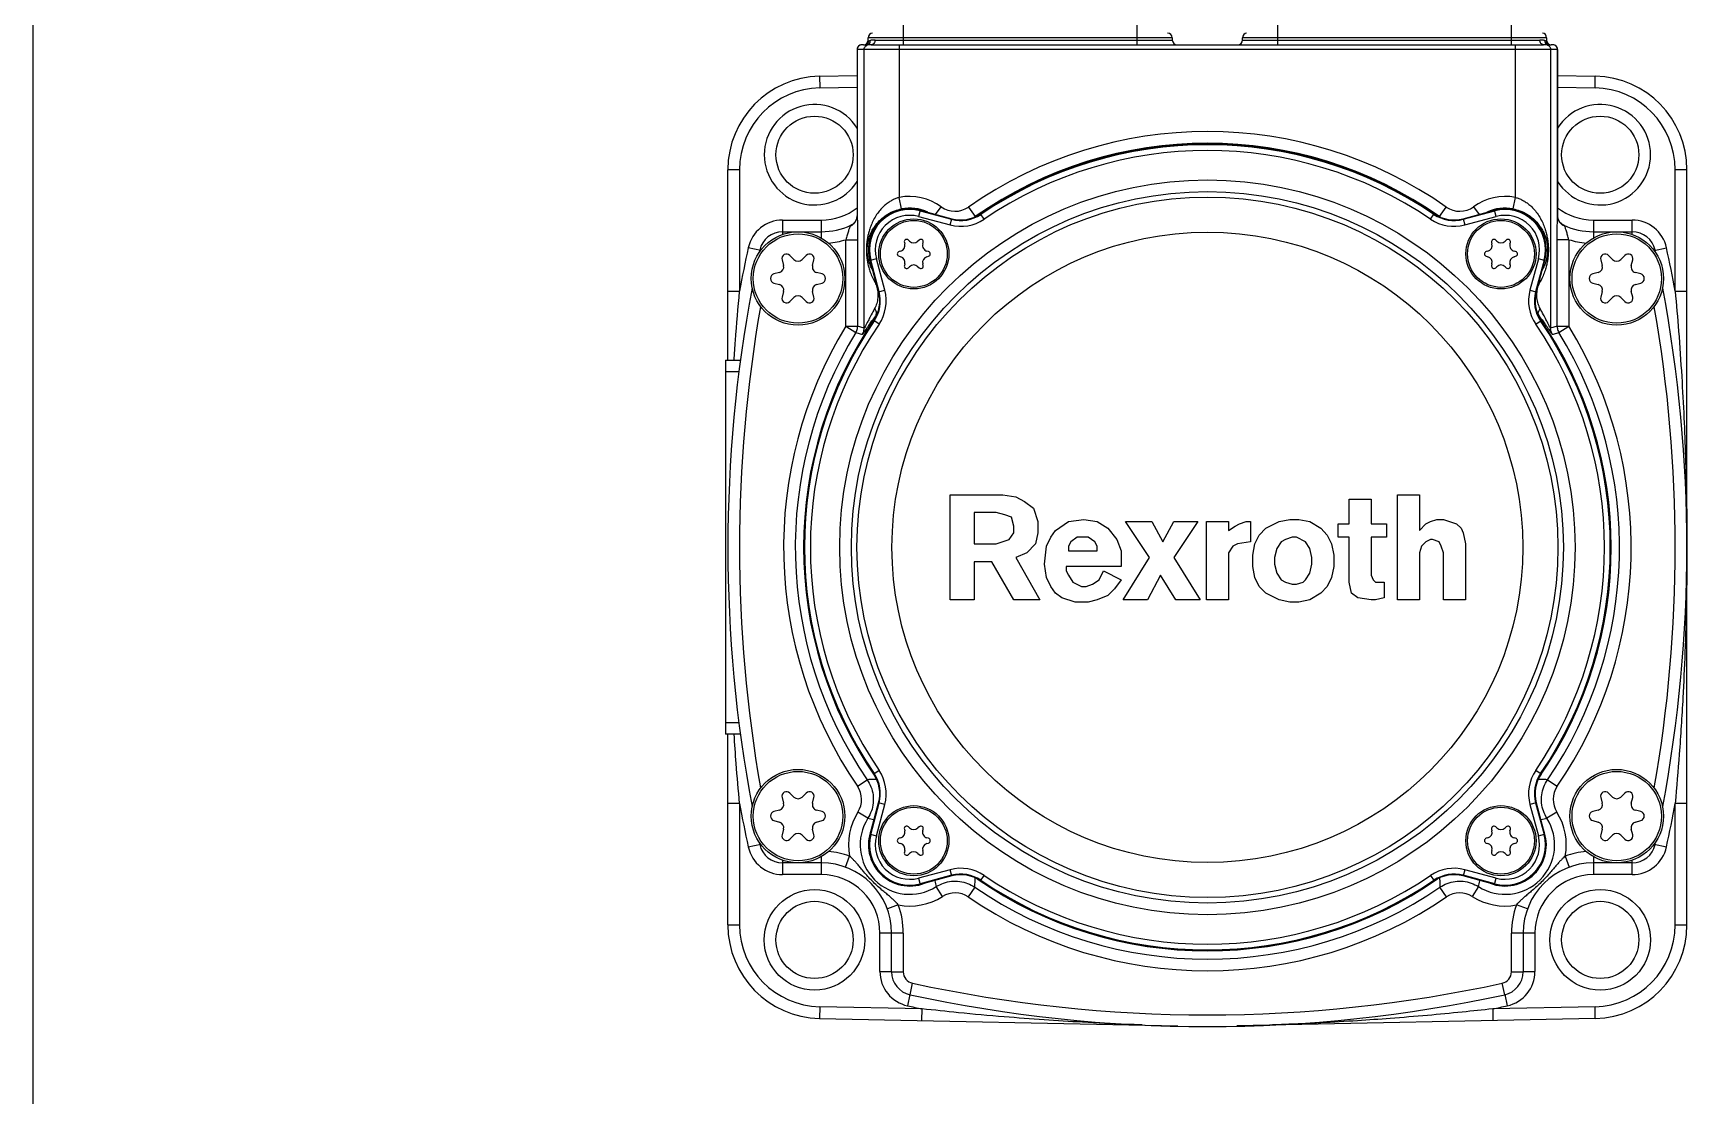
# Model space of a CAD drawing. Header units: millimetres. Extents: x 825 to 4294, y 1031 to 3282.
# Drawn here: x 1580.4 to 1721.8, y 2948.4 to 3039.3 of the extents above; entities that cross this region are included whole.
import ezdxf

# ---------------------------------------------------------------- set-up
doc = ezdxf.new("R2010")
doc.units = ezdxf.units.MM

msp = doc.modelspace()

# ---------------------------------------------------------------- linework, layer by layer
at = {"color": 7, "linetype": 'Continuous'}
for p, q in [((1580.41232, 2688.31632), (1580.41232, 3282.31632)), ((1651.81572, 3038.61385), (1651.81572, 3038.93825)), ((1677.81572, 3038.93825), (1677.81572, 3038.73825)), ((1683.81572, 3038.73825), (1683.81572, 3038.93825)), ((1709.81572, 3038.93825), (1709.81572, 3038.61449)), ((1650.86878, 3037.93825), (1650.86878, 3023.70765)), ((1651.41572, 3038.33825), (1651.26933, 3038.33825)), ((1652.07846, 3038.33825), (1709.55299, 3038.33825)), ((1710.36248, 3038.33825), (1710.21572, 3038.33825)), ((1710.76267, 3037.93825), (1710.76267, 3023.70767)), ((1647.64819, 3035.64349), (1650.86878, 3035.71095)), ((1710.76267, 3035.71095), (1713.98326, 3035.64349)), ((1639.81572, 3011.33825), (1639.81572, 3027.64525)), ((1721.81572, 2963.03126), (1721.81572, 3027.64525)), ((1656.26575, 3024.17484), (1658.95757, 3023.45357)), ((1702.67388, 3023.45357), (1705.3657, 3024.17484)), ((1644.49443, 3022.33825), (1647.81572, 3022.33825)), ((1713.81572, 3022.33825), (1717.13701, 3022.33825)), ((1654.59153, 3020.68003), (1654.46019, 3020.64484)), ((1654.90989, 3021.42374), (1654.94508, 3021.2924)), ((1655.35988, 3021.53189), (1655.26374, 3021.62803)), ((1656.16313, 3021.62803), (1656.06699, 3021.53189)), ((1656.48179, 3021.2924), (1656.51698, 3021.42374)), ((1656.96667, 3020.64484), (1656.83534, 3020.68003)), ((1704.79611, 3020.68003), (1704.66477, 3020.64484)), ((1705.11447, 3021.42374), (1705.14966, 3021.2924)), ((1705.56446, 3021.53189), (1705.46832, 3021.62803)), ((1706.36771, 3021.62803), (1706.27157, 3021.53189)), ((1706.68637, 3021.2924), (1706.72156, 3021.42374)), ((1707.17126, 3020.64484), (1707.03992, 3020.68003)), ((1644.45209, 3019.92739), (1644.57686, 3019.46176)), ((1645.46217, 3019.9729), (1645.12131, 3020.31376)), ((1646.51014, 3020.31376), (1646.16928, 3019.9729)), ((1647.05459, 3019.46176), (1647.17935, 3019.92739)), ((1652.70041, 3017.19641), (1651.97914, 3019.88823)), ((1654.46019, 3020.23625), (1654.59153, 3020.20106)), ((1654.94508, 3019.58869), (1654.90989, 3019.45735)), ((1655.26374, 3019.25306), (1655.35988, 3019.3492)), ((1656.06699, 3019.3492), (1656.16313, 3019.25306)), ((1656.51698, 3019.45735), (1656.48179, 3019.58869)), ((1656.83534, 3020.20106), (1656.96667, 3020.23625)), ((1704.66477, 3020.23625), (1704.79611, 3020.20106)), ((1705.14966, 3019.58869), (1705.11447, 3019.45735)), ((1705.46832, 3019.25306), (1705.56446, 3019.3492)), ((1706.27157, 3019.3492), (1706.36771, 3019.25306)), ((1706.72156, 3019.45735), (1706.68637, 3019.58869)), ((1707.03992, 3020.20106), (1707.17126, 3020.23625)), ((1709.65231, 3019.88823), (1708.93104, 3017.19641)), ((1714.45209, 3019.92739), (1714.57686, 3019.46176)), ((1715.46217, 3019.9729), (1715.12131, 3020.31376)), ((1716.51014, 3020.31376), (1716.16928, 3019.9729)), ((1717.05459, 3019.46176), (1717.17935, 3019.92739)), ((1644.22331, 3018.84939), (1643.75768, 3018.72462)), ((1643.75768, 3017.95188), (1644.22331, 3017.82712)), ((1647.87377, 3018.72462), (1647.40814, 3018.84939)), ((1647.40814, 3017.82712), (1647.87377, 3017.95188)), ((1714.22331, 3018.84939), (1713.75768, 3018.72462)), ((1713.75768, 3017.95188), (1714.22331, 3017.82712)), ((1717.87377, 3018.72462), (1717.40814, 3018.84939)), ((1717.40814, 3017.82712), (1717.87377, 3017.95188)), ((1644.57686, 3017.21475), (1644.45209, 3016.74912)), ((1645.12131, 3016.36275), (1645.46217, 3016.70361)), ((1646.16928, 3016.70361), (1646.51014, 3016.36275)), ((1647.17935, 3016.74912), (1647.05459, 3017.21475)), ((1714.57686, 3017.21475), (1714.45209, 3016.74912)), ((1715.12131, 3016.36275), (1715.46217, 3016.70361)), ((1716.16928, 3016.70361), (1716.51014, 3016.36275)), ((1717.17935, 3016.74912), (1717.05459, 3017.21475)), ((1651.47243, 3014.08653), (1650.90669, 3014.24653)), ((1710.72476, 3014.24653), (1710.15902, 3014.08653)), ((1639.61572, 3011.33825), (1639.61572, 2979.33825)), ((1639.61572, 3011.33825), (1640.88717, 3011.33825)), ((1658.81572, 2990.83825), (1658.81572, 2999.83825)), ((1658.81572, 2999.83825), (1663.31572, 2999.83825)), ((1663.31572, 2999.83825), (1664.44072, 2999.64676)), ((1664.44072, 2999.64676), (1665.19072, 2999.26379)), ((1665.19072, 2999.26379), (1665.94072, 2998.68932)), ((1692.94073, 2999.45527), (1694.81572, 2999.45527)), ((1692.94073, 2997.34889), (1692.94073, 2999.45527)), ((1694.81572, 2999.45527), (1694.81572, 2997.34889)), ((1697.06572, 2999.83825), (1698.94073, 2999.83825)), ((1697.06572, 2990.83825), (1697.06572, 2999.83825)), ((1698.94073, 2999.83825), (1698.94073, 2996.77442)), ((1660.87822, 2998.30634), (1660.87822, 2995.62549)), ((1662.75322, 2998.30634), (1660.87822, 2998.30634)), ((1663.50322, 2998.11485), (1662.75322, 2998.30634)), ((1664.06572, 2997.92336), (1663.50322, 2998.11485)), ((1664.25322, 2997.1574), (1664.06572, 2997.92336)), ((1665.94072, 2998.68932), (1666.31572, 2997.54038)), ((1663.87822, 2996.00847), (1664.25322, 2996.58293)), ((1664.25322, 2996.58293), (1664.25322, 2997.1574)), ((1666.31572, 2996.58293), (1666.12822, 2995.62549)), ((1666.31572, 2997.54038), (1666.31572, 2996.58293)), ((1667.44072, 2996.19996), (1667.81572, 2996.77442)), ((1667.81572, 2996.77442), (1668.94072, 2997.54038)), ((1668.94072, 2997.54038), (1670.25322, 2997.73187)), ((1670.25322, 2997.73187), (1671.37822, 2997.54038)), ((1671.37822, 2997.54038), (1672.31572, 2996.96591)), ((1672.31572, 2996.96591), (1673.06572, 2996.00847)), ((1673.81572, 2997.54038), (1676.06572, 2997.54038)), ((1675.87822, 2994.47655), (1673.81572, 2997.54038)), ((1676.06572, 2997.54038), (1677.00322, 2995.81698)), ((1677.00322, 2995.81698), (1677.94072, 2997.54038)), ((1677.94072, 2997.54038), (1680.00323, 2997.54038)), ((1680.00323, 2997.54038), (1677.94072, 2994.47655)), ((1680.75322, 2997.54038), (1682.62822, 2997.54038)), ((1680.75322, 2990.83825), (1680.75322, 2997.54038)), ((1682.62822, 2997.54038), (1682.62822, 2996.77442)), ((1682.62822, 2996.77442), (1683.19072, 2997.1574)), ((1683.19072, 2997.1574), (1683.56572, 2997.34889)), ((1683.56572, 2997.34889), (1684.12822, 2997.54038)), ((1684.12822, 2997.54038), (1684.50323, 2997.54038)), ((1684.50323, 2997.54038), (1684.50323, 2995.81698)), ((1684.87822, 2995.62549), (1685.25322, 2996.39144)), ((1685.25322, 2996.39144), (1685.81572, 2996.96591)), ((1685.81572, 2996.96591), (1686.94072, 2997.54038)), ((1686.94072, 2997.54038), (1687.87823, 2997.73187)), ((1687.87823, 2997.73187), (1688.62822, 2997.73187)), ((1688.62822, 2997.73187), (1689.56573, 2997.54038)), ((1689.56573, 2997.54038), (1690.50322, 2996.96591)), ((1690.50322, 2996.96591), (1691.06572, 2996.39144)), ((1691.06572, 2996.39144), (1691.44072, 2995.62549)), ((1692.00322, 2997.34889), (1692.94073, 2997.34889)), ((1692.00322, 2996.19996), (1692.00322, 2997.34889)), ((1694.81572, 2997.34889), (1696.12823, 2997.34889)), ((1696.12823, 2997.34889), (1696.12823, 2996.19996)), ((1698.94073, 2996.77442), (1699.50323, 2997.34889)), ((1699.50323, 2997.34889), (1699.87822, 2997.54038)), ((1699.87822, 2997.54038), (1700.44072, 2997.73187)), ((1700.44072, 2997.73187), (1701.00322, 2997.73187)), ((1701.00322, 2997.73187), (1702.12822, 2997.34889)), ((1702.12822, 2997.34889), (1702.50322, 2996.96591)), ((1702.50322, 2996.96591), (1702.69072, 2996.58293)), ((1702.69072, 2996.58293), (1702.87823, 2995.62549)), ((1660.87822, 2995.62549), (1662.75322, 2995.62549)), ((1662.75322, 2995.62549), (1663.87822, 2996.00847)), ((1666.12822, 2995.62549), (1665.37822, 2994.85953)), ((1666.87822, 2993.90208), (1667.06572, 2995.434)), ((1667.06572, 2995.434), (1667.44072, 2996.19996)), ((1669.12822, 2995.81698), (1668.94072, 2995.434)), ((1668.94072, 2995.434), (1668.94072, 2995.05102)), ((1668.94072, 2995.05102), (1671.37822, 2995.05102)), ((1669.69072, 2996.19996), (1669.12822, 2995.81698)), ((1670.62822, 2996.19996), (1669.69072, 2996.19996)), ((1671.19072, 2995.81698), (1670.62822, 2996.19996)), ((1671.37822, 2995.434), (1671.19072, 2995.81698)), ((1671.37822, 2995.05102), (1671.37822, 2995.434)), ((1673.06572, 2996.00847), (1673.44072, 2995.05102)), ((1673.44072, 2995.05102), (1673.44072, 2993.71059)), ((1683.00322, 2995.434), (1682.62822, 2994.85953)), ((1683.37823, 2995.62549), (1683.00322, 2995.434)), ((1684.50323, 2995.81698), (1683.37823, 2995.62549)), ((1684.69072, 2994.66804), (1684.87822, 2995.62549)), ((1686.75323, 2995.24251), (1686.56572, 2994.47655)), ((1687.12822, 2995.81698), (1686.75323, 2995.24251)), ((1687.50322, 2996.00847), (1687.12822, 2995.81698)), ((1688.06572, 2996.19996), (1687.50322, 2996.00847)), ((1688.44073, 2996.19996), (1688.06572, 2996.19996)), ((1689.19072, 2995.81698), (1688.44073, 2996.19996)), ((1689.56573, 2995.24251), (1689.19072, 2995.81698)), ((1689.75322, 2994.47655), (1689.56573, 2995.24251)), ((1691.44072, 2995.62549), (1691.62822, 2994.66804)), ((1692.94073, 2996.19996), (1692.00322, 2996.19996)), ((1692.94073, 2992.37017), (1692.94073, 2996.19996)), ((1696.12823, 2996.19996), (1694.81572, 2996.19996)), ((1694.81572, 2996.19996), (1694.81572, 2992.94464)), ((1699.12822, 2995.434), (1698.94073, 2994.85953)), ((1699.50323, 2995.81698), (1699.12822, 2995.434)), ((1699.87822, 2996.00847), (1699.50323, 2995.81698)), ((1700.06573, 2996.00847), (1699.87822, 2996.00847)), ((1700.62823, 2995.81698), (1700.06573, 2996.00847)), ((1700.81572, 2995.434), (1700.62823, 2995.81698)), ((1701.00322, 2994.85953), (1700.81572, 2995.434)), ((1702.87823, 2995.62549), (1702.87823, 2990.83825)), ((1660.87822, 2994.09357), (1660.87822, 2990.83825)), ((1662.37822, 2994.09357), (1660.87822, 2994.09357)), ((1664.25322, 2990.83825), (1662.37822, 2994.09357)), ((1665.37822, 2994.85953), (1664.44072, 2994.47655)), ((1664.44072, 2994.47655), (1666.50322, 2990.83825)), ((1667.06572, 2992.75315), (1666.87822, 2993.90208)), ((1673.44072, 2993.71059), (1668.75322, 2993.71059)), ((1668.75322, 2993.71059), (1668.75322, 2993.32761)), ((1673.62822, 2990.83825), (1675.87822, 2994.47655)), ((1677.94072, 2994.47655), (1680.19072, 2990.83825)), ((1682.62822, 2994.85953), (1682.62822, 2990.83825)), ((1684.69072, 2993.71059), (1684.69072, 2994.66804)), ((1684.87822, 2992.75315), (1684.69072, 2993.71059)), ((1686.56572, 2994.47655), (1686.56572, 2993.90208)), ((1686.56572, 2993.90208), (1686.75323, 2993.13613)), ((1689.56573, 2993.13613), (1689.75322, 2993.90208)), ((1689.75322, 2993.90208), (1689.75322, 2994.47655)), ((1691.62822, 2993.71059), (1691.44072, 2992.75315)), ((1691.62822, 2994.66804), (1691.62822, 2993.71059)), ((1698.94073, 2994.85953), (1698.94073, 2990.83825)), ((1701.00322, 2990.83825), (1701.00322, 2994.85953)), ((1667.44072, 2991.98719), (1667.06572, 2992.75315)), ((1668.75322, 2993.32761), (1668.94072, 2992.94464)), ((1668.94072, 2992.94464), (1669.31572, 2992.37017)), ((1669.31572, 2992.37017), (1670.06572, 2991.98719)), ((1670.44072, 2991.98719), (1671.00322, 2992.17868)), ((1671.00322, 2992.17868), (1671.56572, 2992.56166)), ((1671.56572, 2992.56166), (1671.94072, 2993.32761)), ((1671.94072, 2993.32761), (1673.44072, 2992.56166)), ((1673.44072, 2992.56166), (1672.87822, 2991.7957)), ((1676.81572, 2992.94464), (1675.69072, 2990.83825)), ((1678.12822, 2990.83825), (1676.81572, 2992.94464)), ((1685.25322, 2991.98719), (1684.87822, 2992.75315)), ((1686.75323, 2993.13613), (1687.12822, 2992.56166)), ((1687.12822, 2992.56166), (1687.50322, 2992.37017)), ((1687.50322, 2992.37017), (1688.06572, 2992.17868)), ((1688.06572, 2992.17868), (1688.44073, 2992.17868)), ((1688.44073, 2992.17868), (1689.00323, 2992.37017)), ((1689.00323, 2992.37017), (1689.19072, 2992.56166)), ((1689.19072, 2992.56166), (1689.56573, 2993.13613)), ((1691.44072, 2992.75315), (1691.06572, 2991.98719)), ((1693.12822, 2991.41272), (1692.94073, 2992.37017)), ((1694.81572, 2992.94464), (1695.00323, 2992.56166)), ((1695.00323, 2992.56166), (1695.19072, 2992.37017)), ((1695.19072, 2992.37017), (1695.94072, 2992.37017)), ((1695.94072, 2992.37017), (1695.94072, 2991.02974)), ((1660.87822, 2990.83825), (1658.81572, 2990.83825)), ((1666.50322, 2990.83825), (1664.25322, 2990.83825)), ((1667.81572, 2991.41272), (1667.44072, 2991.98719)), ((1668.37822, 2991.02974), (1667.81572, 2991.41272)), ((1669.50322, 2990.64676), (1668.37822, 2991.02974)), ((1670.06572, 2991.98719), (1670.44072, 2991.98719)), ((1671.37822, 2990.83825), (1670.62822, 2990.64676)), ((1672.31572, 2991.22123), (1671.37822, 2990.83825)), ((1672.87822, 2991.7957), (1672.31572, 2991.22123)), ((1675.69072, 2990.83825), (1673.62822, 2990.83825)), ((1680.19072, 2990.83825), (1678.12822, 2990.83825)), ((1682.62822, 2990.83825), (1680.75322, 2990.83825)), ((1685.81572, 2991.41272), (1685.25322, 2991.98719)), ((1686.94072, 2990.83825), (1685.81572, 2991.41272)), ((1687.87823, 2990.64676), (1686.94072, 2990.83825)), ((1689.56573, 2990.83825), (1688.62822, 2990.64676)), ((1690.50322, 2991.41272), (1689.56573, 2990.83825)), ((1691.06572, 2991.98719), (1690.50322, 2991.41272)), ((1693.69072, 2991.02974), (1693.12822, 2991.41272)), ((1694.81572, 2990.83825), (1693.69072, 2991.02974)), ((1695.19072, 2990.83825), (1694.81572, 2990.83825)), ((1695.94072, 2991.02974), (1695.19072, 2990.83825)), ((1698.94073, 2990.83825), (1697.06572, 2990.83825)), ((1702.87823, 2990.83825), (1701.00322, 2990.83825)), ((1670.62822, 2990.64676), (1669.50322, 2990.64676)), ((1688.62822, 2990.64676), (1687.87823, 2990.64676)), ((1640.88717, 2979.33825), (1639.61572, 2979.33825)), ((1639.81572, 2963.03126), (1639.81572, 2979.33825)), ((1644.45209, 2973.92739), (1644.57686, 2973.46176)), ((1645.46217, 2973.9729), (1645.12131, 2974.31376)), ((1646.51014, 2974.31376), (1646.16928, 2973.9729)), ((1647.05459, 2973.46176), (1647.17935, 2973.92739)), ((1714.45209, 2973.92739), (1714.57686, 2973.46176)), ((1715.46217, 2973.9729), (1715.12131, 2974.31376)), ((1716.51014, 2974.31376), (1716.16928, 2973.9729)), ((1717.05459, 2973.46176), (1717.17935, 2973.92739)), ((1644.22331, 2972.84939), (1643.75768, 2972.72462)), ((1647.87377, 2972.72462), (1647.40814, 2972.84939)), ((1651.97914, 2970.78828), (1652.70041, 2973.48009)), ((1708.93104, 2973.48009), (1709.65231, 2970.78828)), ((1714.22331, 2972.84939), (1713.75768, 2972.72462)), ((1717.87377, 2972.72462), (1717.40814, 2972.84939)), ((1643.75768, 2971.95188), (1644.22331, 2971.82712)), ((1644.57686, 2971.21475), (1644.45209, 2970.74912)), ((1647.17935, 2970.74912), (1647.05459, 2971.21475)), ((1647.40814, 2971.82712), (1647.87377, 2971.95188)), ((1654.90989, 2971.21915), (1654.94508, 2971.08782)), ((1655.35988, 2971.3273), (1655.26374, 2971.42345)), ((1656.16313, 2971.42345), (1656.06699, 2971.3273)), ((1656.48179, 2971.08782), (1656.51698, 2971.21915)), ((1705.11447, 2971.21915), (1705.14966, 2971.08782)), ((1705.56446, 2971.3273), (1705.46832, 2971.42345)), ((1706.36771, 2971.42345), (1706.27157, 2971.3273)), ((1706.68637, 2971.08782), (1706.72156, 2971.21915)), ((1713.75768, 2971.95188), (1714.22331, 2971.82712)), ((1714.57686, 2971.21475), (1714.45209, 2970.74912)), ((1717.17935, 2970.74912), (1717.05459, 2971.21475)), ((1717.40814, 2971.82712), (1717.87377, 2971.95188)), ((1645.12131, 2970.36275), (1645.46217, 2970.70361)), ((1646.16928, 2970.70361), (1646.51014, 2970.36275)), ((1654.59153, 2970.47545), (1654.46019, 2970.44026)), ((1654.46019, 2970.03167), (1654.59153, 2969.99648)), ((1656.96667, 2970.44026), (1656.83534, 2970.47545)), ((1656.83534, 2969.99648), (1656.96667, 2970.03167)), ((1704.79611, 2970.47545), (1704.66477, 2970.44026)), ((1704.66477, 2970.03167), (1704.79611, 2969.99648)), ((1707.17126, 2970.44026), (1707.03992, 2970.47545)), ((1707.03992, 2969.99648), (1707.17126, 2970.03167)), ((1715.12131, 2970.36275), (1715.46217, 2970.70361)), ((1716.16928, 2970.70361), (1716.51014, 2970.36275)), ((1647.81572, 2968.33825), (1644.49443, 2968.33825)), ((1654.94508, 2969.38411), (1654.90989, 2969.25277)), ((1655.26374, 2969.04848), (1655.35988, 2969.14462)), ((1656.06699, 2969.14462), (1656.16313, 2969.04848)), ((1656.51698, 2969.25277), (1656.48179, 2969.38411)), ((1705.14966, 2969.38411), (1705.11447, 2969.25277)), ((1705.46832, 2969.04848), (1705.56446, 2969.14462)), ((1706.27157, 2969.14462), (1706.36771, 2969.04848)), ((1706.72156, 2969.25277), (1706.68637, 2969.38411)), ((1717.13701, 2968.33825), (1713.81572, 2968.33825)), ((1658.95757, 2967.22294), (1656.26575, 2966.50167)), ((1705.3657, 2966.50167), (1702.67388, 2967.22294)), ((1653.81572, 2959.01696), (1653.81572, 2962.33825)), ((1707.81572, 2962.33825), (1707.81572, 2959.01696)), ((1647.64819, 2955.03301), (1678.30263, 2954.3909)), ((1713.98326, 2955.03301), (1683.32881, 2954.3909))]:
    msp.add_line(p, q, dxfattribs=at)
at = {"color": 9, "linetype": 'Continuous'}
for p, q in [((1654.81522, 3043.98825), (1654.81572, 3038.33825)), ((1674.81572, 3038.33825), (1674.81522, 3043.98825)), ((1686.81522, 3043.98825), (1686.81572, 3038.33825)), ((1706.81572, 3038.33825), (1706.81522, 3043.98825)), ((1677.81572, 3038.93825), (1651.81572, 3038.93825)), ((1709.81572, 3038.93825), (1683.81572, 3038.93825)), ((1710.76267, 3037.93825), (1650.86878, 3037.93825)), ((1650.86947, 3037.93825), (1650.86947, 3023.68604)), ((1651.47243, 3014.08653), (1651.47243, 3037.93825)), ((1652.40049, 3038.73825), (1677.81572, 3038.73825)), ((1654.4714, 3038.33825), (1654.4714, 3025.27262)), ((1683.81572, 3038.73825), (1709.23096, 3038.73825)), ((1707.16005, 3025.27263), (1707.16005, 3038.33825)), ((1710.15902, 3037.93825), (1710.15902, 3014.08653)), ((1710.76198, 3023.68604), (1710.76198, 3037.93825)), ((1647.64819, 3035.64349), (1647.66913, 3034.64371)), ((1647.66918, 3034.64371), (1650.86878, 3034.71073)), ((1710.76267, 3034.71073), (1713.96227, 3034.64371)), ((1713.96232, 3034.64371), (1713.98326, 3035.64349)), ((1640.81572, 3027.64525), (1639.81572, 3027.64525)), ((1640.81572, 3027.64519), (1640.81572, 3017.24716)), ((1721.81572, 3027.64525), (1720.81572, 3027.64525)), ((1720.81572, 3017.24716), (1720.81572, 3027.64519)), ((1654.66593, 3024.29208), (1654.47139, 3025.27262)), ((1706.96552, 3024.29208), (1707.16005, 3025.27263)), ((1644.49443, 3023.33825), (1644.49443, 3022.111)), ((1644.49468, 3023.33825), (1647.81564, 3023.33825)), ((1647.81572, 3021.79933), (1647.81572, 3023.33825)), ((1650.86878, 3023.70915), (1650.86947, 3023.68604)), ((1656.26575, 3024.17484), (1656.12274, 3023.64112)), ((1656.12276, 3023.64112), (1658.81454, 3022.91985)), ((1656.2521, 3024.12392), (1658.94392, 3023.40265)), ((1657.57936, 3023.82286), (1658.05866, 3024.47692)), ((1658.81456, 3022.91985), (1658.95757, 3023.45357)), ((1660.38872, 3024.45292), (1660.96286, 3023.63459)), ((1661.7312, 3023.41332), (1661.42056, 3023.8703)), ((1699.90026, 3023.41334), (1700.21089, 3023.8703)), ((1700.66859, 3023.63459), (1701.24273, 3024.45292)), ((1702.67388, 3023.45357), (1702.81689, 3022.91985)), ((1702.68753, 3023.40265), (1705.37935, 3024.12392)), ((1702.8169, 3022.91985), (1705.50869, 3023.64112)), ((1703.57279, 3024.47692), (1704.05209, 3023.82286)), ((1705.50871, 3023.64112), (1705.3657, 3024.17484)), ((1710.76198, 3023.68604), (1710.76267, 3023.7092)), ((1713.81572, 3023.33825), (1713.81572, 3021.79935)), ((1713.81581, 3023.33825), (1717.13677, 3023.33825)), ((1717.13701, 3022.1111), (1717.13701, 3023.33825)), ((1642.62288, 3020.74398), (1641.56257, 3020.97384)), ((1649.90703, 3021.65796), (1650.90669, 3021.65796)), ((1649.90703, 3014.24653), (1649.90703, 3021.65795)), ((1650.90669, 3021.65795), (1650.90669, 3014.24653)), ((1711.72442, 3021.65795), (1710.72476, 3021.65795)), ((1710.72476, 3014.24653), (1710.72476, 3021.65795)), ((1711.72442, 3021.65795), (1711.72442, 3014.24653)), ((1719.00879, 3020.74403), (1720.06891, 3020.97385)), ((1652.51286, 3020.03124), (1651.97914, 3019.88823)), ((1652.75133, 3017.21006), (1652.03006, 3019.90187)), ((1653.23412, 3017.33943), (1652.51286, 3020.03122)), ((1709.11859, 3020.03122), (1708.39733, 3017.33943)), ((1709.60139, 3019.90187), (1708.88012, 3017.21006)), ((1709.65231, 3019.88823), (1709.11859, 3020.03124)), ((1639.81572, 3017.24716), (1640.81572, 3017.24716)), ((1652.70041, 3017.19641), (1653.23413, 3017.33942)), ((1708.39732, 3017.33942), (1708.93104, 3017.19641)), ((1720.81572, 3017.24716), (1721.81572, 3017.24716)), ((1652.74064, 3014.42279), (1652.28368, 3014.73342)), ((1708.8908, 3014.42279), (1709.34777, 3014.73342)), ((1649.90703, 3014.24653), (1650.75978, 3013.72486)), ((1649.90703, 3014.24653), (1650.90669, 3014.24653)), ((1710.72476, 3014.24653), (1711.72442, 3014.24653)), ((1710.87167, 3013.72486), (1711.72442, 3014.24653)), ((1640.75692, 3010.33825), (1639.61572, 3010.33825)), ((1639.61572, 2980.33825), (1640.75692, 2980.33825)), ((1650.90467, 2974.88834), (1651.7299, 2975.45254)), ((1652.74066, 2976.25373), (1652.28368, 2975.94309)), ((1709.34777, 2975.94309), (1708.89081, 2976.25371)), ((1709.90155, 2975.45254), (1710.72678, 2974.88834)), ((1640.81572, 2973.42935), (1639.81572, 2973.42935)), ((1640.81572, 2973.42935), (1640.81572, 2963.03131)), ((1651.78582, 2972.1522), (1650.94195, 2972.68811)), ((1652.03006, 2970.77463), (1652.75133, 2973.46645)), ((1652.51286, 2970.64528), (1653.23412, 2973.33707)), ((1653.23413, 2973.33709), (1652.70041, 2973.48009)), ((1708.93104, 2973.48009), (1708.39732, 2973.33709)), ((1708.39733, 2973.33707), (1709.11859, 2970.64528)), ((1708.88012, 2973.46645), (1709.60139, 2970.77463)), ((1710.6895, 2972.68811), (1709.84563, 2972.1522)), ((1721.81572, 2973.42935), (1720.81572, 2973.42935)), ((1720.81572, 2963.03131), (1720.81572, 2973.42935)), ((1641.56254, 2969.70266), (1642.62266, 2969.93248)), ((1651.97914, 2970.78828), (1652.51286, 2970.64527)), ((1709.11859, 2970.64527), (1709.65231, 2970.78828)), ((1719.00857, 2969.93253), (1720.06888, 2969.70267)), ((1644.49443, 2968.5654), (1644.49443, 2967.33825)), ((1647.81572, 2967.33825), (1647.81572, 2968.87715)), ((1649.87378, 2967.97425), (1650.21679, 2968.91357)), ((1711.41466, 2968.91357), (1711.75767, 2967.97425)), ((1713.81572, 2968.87717), (1713.81572, 2967.33825)), ((1717.13701, 2967.33825), (1717.13701, 2968.56551)), ((1647.81564, 2967.33825), (1644.49468, 2967.33825)), ((1656.12274, 2967.03538), (1656.26575, 2966.50167)), ((1658.81454, 2967.75665), (1656.12276, 2967.03539)), ((1658.94392, 2967.27386), (1656.2521, 2966.55259)), ((1658.95757, 2967.22294), (1658.81456, 2967.75666)), ((1661.42056, 2966.80621), (1661.73119, 2967.26317)), ((1699.90026, 2967.26318), (1700.21089, 2966.80621)), ((1702.81689, 2967.75666), (1702.67388, 2967.22294)), ((1705.37935, 2966.55259), (1702.68753, 2967.27386)), ((1705.50869, 2967.03539), (1702.8169, 2967.75665)), ((1705.3657, 2966.50167), (1705.50871, 2967.03538)), ((1717.13677, 2967.33825), (1713.81581, 2967.33825)), ((1658.16558, 2965.46448), (1657.62967, 2966.30835)), ((1660.93001, 2966.25243), (1660.36582, 2965.42721)), ((1701.26564, 2965.4272), (1700.70144, 2966.25243)), ((1704.00178, 2966.30835), (1703.46587, 2965.46448)), ((1654.39105, 2964.73932), (1653.45172, 2964.39631)), ((1708.17973, 2964.39631), (1707.2404, 2964.73932)), ((1639.81572, 2963.03126), (1640.81572, 2963.03126)), ((1720.81572, 2963.03126), (1721.81572, 2963.03126)), ((1654.81572, 2962.33825), (1652.81572, 2962.33825)), ((1652.81572, 2959.04354), (1652.81572, 2962.33817)), ((1654.81572, 2962.33825), (1654.81572, 2959.01697)), ((1708.81572, 2962.33825), (1706.81572, 2962.33825)), ((1706.81572, 2959.01697), (1706.81573, 2962.33825)), ((1708.81572, 2962.33817), (1708.81572, 2959.04354)), ((1652.81572, 2959.04329), (1653.81572, 2959.04329)), ((1653.81572, 2959.01696), (1654.81572, 2959.01696)), ((1706.81572, 2959.01696), (1707.81572, 2959.01696)), ((1707.81572, 2959.04329), (1708.81572, 2959.04329)), ((1655.38663, 2957.06392), (1655.18014, 2956.11142)), ((1655.392, 2957.06236), (1655.60386, 2958.03966)), ((1706.23945, 2957.06236), (1706.02759, 2958.03967)), ((1706.24482, 2957.06392), (1706.45132, 2956.11139)), ((1647.66913, 2956.03279), (1647.64819, 2955.03301)), ((1656.41948, 2955.8495), (1647.66918, 2956.03279)), ((1656.39854, 2954.84972), (1656.41948, 2955.8495)), ((1713.96227, 2956.03279), (1705.21197, 2955.8495)), ((1705.21197, 2955.8495), (1705.23291, 2954.84972)), ((1713.98326, 2955.03301), (1713.96232, 2956.03279))]:
    msp.add_line(p, q, dxfattribs=at)
at = {"color": 7, "linetype": 'Continuous'}
for centre, radius in [((1647.22815, 3028.92583), 3.3), ((1714.4033, 3028.92583), 3.3), ((1655.71343, 3020.44054), 3), ((1655.71343, 3020.44054), 2.86002), ((1705.91802, 3020.44054), 3), ((1705.91802, 3020.44054), 2.86002), ((1645.81572, 3018.33825), 4), ((1645.81572, 3018.33825), 3.82502), ((1715.81572, 3018.33825), 4), ((1715.81572, 3018.33825), 3.82502), ((1645.81572, 2972.33825), 4), ((1645.81572, 2972.33825), 3.82502), ((1715.81572, 2972.33825), 4), ((1715.81572, 2972.33825), 3.82502), ((1655.71343, 2970.23596), 3), ((1655.71343, 2970.23596), 2.86002), ((1705.91802, 2970.23596), 3), ((1705.91802, 2970.23596), 2.86002), ((1647.22815, 2961.75068), 3.3), ((1714.4033, 2961.75068), 3.3)]:
    msp.add_circle(centre, radius, dxfattribs=at)
at = {"color": 9, "linetype": 'Continuous'}
for centre, radius in [((1680.81572, 2995.33825), 31.43251), ((1680.81572, 2995.33825), 30.43495), ((1680.81572, 2995.33825), 29.96092), ((1680.81572, 2995.33825), 26.96822), ((1647.22815, 2961.75068), 4.29998), ((1714.4033, 2961.75068), 4.29998)]:
    msp.add_circle(centre, radius, dxfattribs=at)
at = {"color": 7, "linetype": 'Continuous'}
for centre, radius, start, end in [((1652.21572, 3038.93825), 0.4, 95.9999862, 180), ((1677.41572, 3038.93825), 0.4, 0, 89.999882), ((1684.21572, 3038.93825), 0.4, 95.9999859, 180), ((1709.41572, 3038.93825), 0.4, 0, 84.0000136), ((1651.26878, 3037.93825), 0.4, 90, 180), ((1651.41572, 3038.73825), 0.4, 270, 0), ((1678.21572, 3038.73825), 0.4, 180, 270), ((1683.41572, 3038.73825), 0.4, 270, 0), ((1710.21572, 3038.73825), 0.4, 180, 270), ((1710.36267, 3037.93825), 0.4, 0, 90), ((1647.81572, 3027.64525), 8, 91.2, 180), ((1713.81572, 3027.64525), 8, 0, 88.8), ((1680.81572, 2995.33825), 34.5, 55.7933949, 124.2066051), ((1655.35988, 3020.7941), 3.5, 74.9999994, 195), ((1659.73402, 3026.35134), 3, 255, 304.2066051), ((1701.89743, 3026.35134), 3, 235.7933949, 285), ((1706.27157, 3020.7941), 3.5, 345, 105), ((1644.49443, 3020.33825), 2, 90, 167.7683663), ((1647.81572, 3028.33825), 6, 270, 294.7820556), ((1713.81572, 3028.33825), 6, 245.216754, 270), ((1717.13701, 3020.33825), 2, 12.2316337, 90), ((1759.81572, 2995.33825), 120, 167.7683663, 167.8591035), ((1644.83847, 3020.03092), 0.4, 45, 195), ((1646.79298, 3020.03092), 0.4, 345, 135), ((1654.51493, 3020.44054), 0.2115, 105, 255), ((1654.46212, 3021.16299), 0.5, 285, 15), ((1655.11418, 3021.47848), 0.2115, 45, 195), ((1655.71343, 3021.88544), 0.5, 225, 315), ((1656.31268, 3021.47848), 0.2115, 345, 135), ((1656.96475, 3021.16299), 0.5, 165, 255), ((1656.91193, 3020.44054), 0.2115, 285, 75), ((1704.71952, 3020.44054), 0.2115, 105, 255), ((1704.6667, 3021.16299), 0.5, 285, 15), ((1705.31877, 3021.47848), 0.2115, 45, 195), ((1705.91802, 3021.88544), 0.5, 225, 315), ((1706.51727, 3021.47848), 0.2115, 345, 135), ((1707.16933, 3021.16299), 0.5, 165, 255), ((1707.11652, 3020.44054), 0.2115, 285, 75), ((1714.83847, 3020.03092), 0.4, 45, 195), ((1716.79298, 3020.03092), 0.4, 345, 135), ((1601.81572, 2995.33825), 120, 12.1408974, 12.2316337), ((1644.0939, 3019.33235), 0.5, 285, 15), ((1645.81572, 3020.32645), 0.5, 225, 315), ((1647.53755, 3019.33235), 0.5, 165, 255), ((1654.46212, 3019.7181), 0.5, 345, 75), ((1655.11418, 3019.40261), 0.2115, 165, 315), ((1655.71343, 3018.99565), 0.5, 45, 135), ((1656.31268, 3019.40261), 0.2115, 225, 15), ((1656.96475, 3019.7181), 0.5, 105, 195), ((1704.6667, 3019.7181), 0.5, 345, 75), ((1705.31877, 3019.40261), 0.2115, 165, 315), ((1705.91802, 3018.99565), 0.5, 45, 135), ((1706.51727, 3019.40261), 0.2115, 225, 15), ((1707.16933, 3019.7181), 0.5, 105, 195), ((1714.0939, 3019.33235), 0.5, 285, 15), ((1715.81572, 3020.32645), 0.5, 225, 315), ((1717.53755, 3019.33235), 0.5, 165, 255), ((1643.86121, 3018.33825), 0.4, 105, 255), ((1644.0939, 3017.34416), 0.5, 345, 75), ((1647.53755, 3017.34416), 0.5, 105, 195), ((1647.77024, 3018.33825), 0.4, 285, 75), ((1713.86121, 3018.33825), 0.4, 105, 255), ((1714.0939, 3017.34416), 0.5, 345, 75), ((1717.53755, 3017.34416), 0.5, 105, 195), ((1717.77024, 3018.33825), 0.4, 285, 75), ((1759.81572, 2995.33825), 120, 169.3525695, 190.6471278), ((1644.83847, 3016.64559), 0.4, 165, 315), ((1645.81572, 3016.35006), 0.5, 45, 135), ((1646.79298, 3016.64559), 0.4, 225, 15), ((1649.80263, 3016.41996), 3, 325.7933949, 15), ((1711.82882, 3016.41996), 3, 165, 214.2066051), ((1714.83847, 3016.64559), 0.4, 165, 315), ((1715.81572, 3016.35006), 0.5, 45, 135), ((1716.79298, 3016.64559), 0.4, 225, 15), ((1601.81572, 2995.33825), 120, 349.3525695, 10.6471278), ((1680.81572, 2995.33825), 34.5, 145.7933949, 214.2066051), ((1680.81572, 2995.33825), 34.5, 325.7933949, 34.2066051), ((1649.80263, 2974.25655), 3, 345, 34.2066051), ((1711.82882, 2974.25655), 3, 145.7933949, 195), ((1644.83847, 2974.03092), 0.4, 45, 195), ((1645.81572, 2974.32645), 0.5, 225, 315), ((1646.79298, 2974.03092), 0.4, 345, 135), ((1714.83847, 2974.03092), 0.4, 45, 195), ((1715.81572, 2974.32645), 0.5, 225, 315), ((1716.79298, 2974.03092), 0.4, 345, 135), ((1643.86121, 2972.33825), 0.4, 105, 255), ((1644.0939, 2973.33235), 0.5, 285, 15), ((1647.53755, 2973.33235), 0.5, 165, 255), ((1647.77024, 2972.33825), 0.4, 285, 75), ((1713.86121, 2972.33825), 0.4, 105, 255), ((1714.0939, 2973.33235), 0.5, 285, 15), ((1717.53755, 2973.33235), 0.5, 165, 255), ((1717.77024, 2972.33825), 0.4, 285, 75), ((1644.0939, 2971.34416), 0.5, 345, 75), ((1647.53755, 2971.34416), 0.5, 105, 195), ((1654.46212, 2970.95841), 0.5, 285, 15), ((1655.11418, 2971.27389), 0.2115, 45, 195), ((1655.71343, 2971.68086), 0.5, 225, 315), ((1656.31268, 2971.27389), 0.2115, 345, 135), ((1656.96475, 2970.95841), 0.5, 165, 255), ((1704.6667, 2970.95841), 0.5, 285, 15), ((1705.31877, 2971.27389), 0.2115, 45, 195), ((1705.91802, 2971.68086), 0.5, 225, 315), ((1706.51727, 2971.27389), 0.2115, 345, 135), ((1707.16933, 2970.95841), 0.5, 165, 255), ((1714.0939, 2971.34416), 0.5, 345, 75), ((1717.53755, 2971.34416), 0.5, 105, 195), ((1759.81572, 2995.33825), 120, 192.1408974, 192.2316337), ((1644.49443, 2970.33825), 2, 192.2316337, 270), ((1644.83847, 2970.64559), 0.4, 165, 315), ((1645.81572, 2970.35006), 0.5, 45, 135), ((1646.79298, 2970.64559), 0.4, 225, 15), ((1655.35988, 2969.88241), 3.5, 165, 285), ((1654.51493, 2970.23596), 0.2115, 105, 255), ((1654.46212, 2969.51352), 0.5, 345, 75), ((1656.96475, 2969.51352), 0.5, 105, 195), ((1656.91193, 2970.23596), 0.2115, 285, 75), ((1704.71952, 2970.23596), 0.2115, 105, 255), ((1704.6667, 2969.51352), 0.5, 345, 75), ((1706.27157, 2969.88241), 3.5, 255, 15), ((1707.16933, 2969.51352), 0.5, 105, 195), ((1707.11652, 2970.23596), 0.2115, 285, 75), ((1714.83847, 2970.64559), 0.4, 165, 315), ((1715.81572, 2970.35006), 0.5, 45, 135), ((1716.79298, 2970.64559), 0.4, 225, 15), ((1717.13701, 2970.33825), 2, 270, 347.7683663), ((1601.81572, 2995.33825), 120, 347.7683663, 347.8591035), ((1647.81572, 2962.33825), 6, 0, 90), ((1655.11418, 2969.19803), 0.2115, 165, 315), ((1655.71343, 2968.79107), 0.5, 45, 135), ((1656.31268, 2969.19803), 0.2115, 225, 15), ((1705.31877, 2969.19803), 0.2115, 165, 315), ((1705.91802, 2968.79107), 0.5, 45, 135), ((1706.51727, 2969.19803), 0.2115, 225, 15), ((1713.81572, 2962.33825), 6, 90, 180), ((1659.73402, 2964.32516), 3, 55.7933949, 105), ((1680.81572, 2995.33825), 34.5, 235.7933949, 304.2066051), ((1701.89743, 2964.32516), 3, 75, 124.2066051), ((1647.81572, 2963.03126), 8, 180, 268.8), ((1713.81572, 2963.03126), 8, 271.2, 0), ((1655.81572, 2959.01696), 2, 180, 257.7683663), ((1705.81572, 2959.01696), 2, 282.2316337, 0), ((1680.81572, 3074.33825), 120, 257.7683663, 282.2316337)]:
    msp.add_arc(centre, radius, start, end, dxfattribs=at)
at = {"color": 9, "linetype": 'Continuous'}
for centre, radius, start, end in [((1647.81572, 3027.64525), 6.99999, 91.199549, 180.000451), ((1713.81572, 3027.64525), 6.99999, 359.999549, 88.800451), ((1647.22815, 3028.92583), 4.29998, 31.9856172, 328.0067577), ((1714.4033, 3028.92583), 4.29998, 211.9856172, 148.0067577), ((1680.81572, 2995.33825), 35.5658, 54.9462928, 125.0537072), ((1680.81572, 2995.33825), 34.56615, 54.9462928, 125.0537072), ((1680.81572, 2995.33825), 34.5255, 55.2593439, 124.7406561), ((1680.81572, 2995.33825), 34.44729, 55.7933949, 124.2066051), ((1680.81572, 2995.33825), 33.94744, 55.7933949, 124.2066051), ((1655.35988, 3020.7941), 4.56581, 53.766012, 101.2210165), ((1706.27157, 3020.7941), 4.56581, 78.7789901, 126.233988), ((1644.49443, 3020.33825), 2.99997, 89.9952484, 167.7729434), ((1647.81572, 3028.33825), 4.99999, 269.9990328, 307.6734827), ((1655.35988, 3020.7941), 3.5255, 68.7509467, 201.2490533), ((1655.35988, 3020.7941), 3.44729, 74.9999994, 195), ((1655.35988, 3020.7941), 2.94745, 74.9996488, 195.0003512), ((1655.35988, 3020.7941), 3.56615, 64.2329006, 101.2210155), ((1659.24042, 3026.08942), 1.99918, 233.7632283, 305.0564902), ((1659.73402, 3026.35134), 3.55254, 254.9998068, 304.2066051), ((1659.73402, 3026.35134), 3.05271, 255, 304.2066051), ((1701.89743, 3026.35134), 3.55254, 235.7933949, 285.0001931), ((1701.89743, 3026.35134), 3.05271, 235.7933949, 285), ((1702.39103, 3026.08943), 1.99918, 234.9435454, 306.2367306), ((1706.27157, 3020.7941), 3.56615, 78.7789744, 115.7670996), ((1706.27157, 3020.7941), 3.5255, 338.7509467, 111.2490533), ((1706.27157, 3020.7941), 3.44729, 345, 105), ((1706.27157, 3020.7941), 2.94745, 344.9996488, 105.0003512), ((1713.81572, 3028.33825), 4.99999, 232.3265173, 270.0009672), ((1717.13701, 3020.33825), 2.99997, 12.2270478, 90.0047613), ((1759.81572, 2995.33825), 121, 167.7684798, 169.5681829), ((1647.81572, 3028.33825), 7, 275.0136368, 287.3830376), ((1713.81572, 3028.33825), 7, 252.6169624, 264.9861393), ((1601.81572, 2995.33825), 121, 10.4318171, 12.23152), ((1649.80263, 3016.41996), 3.05271, 325.7933949, 15), ((1649.80263, 3016.41996), 3.55254, 325.7933949, 15.0001931), ((1711.82882, 3016.41996), 3.55254, 164.9998068, 214.2066051), ((1711.82882, 3016.41996), 3.05271, 165, 214.2066051), ((1759.81572, 2995.33825), 119, 170.0387219, 189.9613957), ((1680.81572, 2995.33825), 34.5255, 145.2593439, 214.7406562), ((1680.81572, 2995.33825), 34.5255, 325.259344, 34.740656), ((1601.81572, 2995.33825), 119, 350.0387219, 9.9613957), ((1680.81572, 2995.33825), 36.23355, 148.5439504, 214.360007), ((1680.81572, 2995.33825), 35.23389, 148.5439506, 214.3600605), ((1680.81572, 2995.33825), 34.44729, 145.7933949, 214.2066051), ((1680.81572, 2995.33825), 33.94744, 145.7933949, 214.2066051), ((1680.81572, 2995.33825), 33.94745, 325.7933949, 34.2066051), ((1680.81572, 2995.33825), 34.44729, 325.7933949, 34.2066051), ((1680.81572, 2995.33825), 35.23389, 325.6399395, 31.4560494), ((1680.81572, 2995.33825), 36.23355, 325.6399939, 31.4560496), ((1649.80263, 2974.25655), 3.05271, 345, 34.2066051), ((1649.80263, 2974.25655), 3.55254, 344.9998068, 34.2066051), ((1711.82882, 2974.25655), 3.55254, 145.7933949, 195.0001931), ((1711.82882, 2974.25655), 3.05271, 145.7933949, 195), ((1649.25436, 2973.75995), 1.9992, 327.5792984, 34.3631967), ((1712.37709, 2973.75995), 1.9992, 145.6368594, 212.4206335), ((1759.81572, 2995.33825), 121, 190.4318171, 192.23152), ((1655.35988, 2969.88241), 5.23355, 147.581501, 190.6681472), ((1706.27157, 2969.88241), 5.23355, 349.3318578, 32.418499), ((1601.81572, 2995.33825), 121, 347.7684796, 349.5681829), ((1655.35988, 2969.88241), 4.23389, 147.581501, 302.418499), ((1655.35988, 2969.88241), 3.5255, 158.7509449, 291.2490551), ((1706.27157, 2969.88241), 4.23389, 237.581501, 32.418499), ((1706.27157, 2969.88241), 3.5255, 248.7509449, 21.2490551), ((1644.49443, 2970.33825), 2.99997, 192.2270478, 270.0047613), ((1655.35988, 2969.88241), 3.44729, 165, 285), ((1655.35988, 2969.88241), 2.94745, 164.9996488, 285.0003512), ((1706.27157, 2969.88241), 3.44729, 255, 15), ((1706.27157, 2969.88241), 2.94745, 254.9996488, 15.0003512), ((1717.13701, 2970.33825), 2.99997, 269.9952579, 347.7729343), ((1647.81572, 2962.33825), 7, 69.9396712, 84.9947456), ((1713.81572, 2962.33825), 7, 95.0050269, 110.0603295), ((1647.81572, 2962.33825), 4.99999, 359.9990329, 90.0009672), ((1659.73402, 2964.32516), 3.55254, 55.7933949, 105.0001931), ((1659.73402, 2964.32516), 3.05271, 55.7933949, 105), ((1680.81572, 2995.33825), 34.5255, 235.259344, 304.740656), ((1680.81572, 2995.33825), 34.44729, 235.7933949, 304.2066051), ((1680.81572, 2995.33825), 33.94745, 235.7933949, 304.2066051), ((1701.89743, 2964.32516), 3.55254, 74.9998068, 124.2066051), ((1701.89743, 2964.32516), 3.05271, 75, 124.2066051), ((1713.81572, 2962.33825), 4.99999, 89.9990327, 180.0009675), ((1655.35988, 2969.88241), 5.23355, 259.3318578, 302.418499), ((1659.23742, 2963.77689), 1.9992, 55.6378438, 122.4206335), ((1680.81572, 2995.33825), 36.23354, 235.6399395, 304.3600605), ((1680.81572, 2995.33825), 35.23389, 235.6399395, 304.3600605), ((1702.39403, 2963.77689), 1.9992, 57.5792991, 124.3622265), ((1706.27157, 2969.88241), 5.23355, 237.581501, 280.6681472), ((1647.81572, 2962.33825), 7, 0, 20.0603295), ((1713.81572, 2962.33825), 7, 159.9396712, 180), ((1647.81572, 2963.03126), 6.99999, 179.999549, 268.800451), ((1713.81572, 2963.03126), 6.99999, 271.199549, 0.000451), ((1655.81572, 2959.04329), 2.99997, 179.9952389, 257.7730681), ((1655.81572, 2959.01696), 1, 179.9995275, 257.7688307), ((1705.81572, 2959.01696), 1, 282.2311693, 0.0004725), ((1705.81572, 2959.04329), 2.99997, 282.2269511, 0.0047423), ((1680.81572, 3074.33825), 119, 257.7683702, 282.2316298), ((1680.81572, 3074.36458), 121, 257.7684829, 258.3681829), ((1680.81572, 3074.36458), 121, 281.6318171, 282.2315176)]:
    msp.add_arc(centre, radius, start, end, dxfattribs=at)
for points in [[(1651.26933, 3038.33825), (1651.11631, 3038.30781), (1650.98658, 3038.2211), (1650.8999, 3038.09133), (1650.86947, 3037.93825)], [(1651.41572, 3038.33825), (1651.48857, 3038.3316), (1651.5598, 3038.31135), (1651.62986, 3038.27604)], [(1651.47243, 3037.93825), (1651.50454, 3038.0953), (1651.5957, 3038.22713), (1651.73129, 3038.31256)], [(1651.73129, 3038.31256), (1651.67626, 3038.29218), (1651.64361, 3038.27887), (1651.62986, 3038.27604)], [(1651.81572, 3038.61368), (1651.79394, 3038.48366), (1651.73011, 3038.36657), (1651.62987, 3038.27605)], [(1651.96976, 3038.68687), (1651.94391, 3038.52863), (1651.85993, 3038.39683), (1651.73129, 3038.31256)], [(1652.07846, 3038.33825), (1651.92765, 3038.336), (1651.81155, 3038.32809), (1651.73129, 3038.31256)], [(1651.82072, 3038.61241), (1651.81572, 3038.61385)], [(1651.96975, 3038.68687), (1651.8821, 3038.64658), (1651.83239, 3038.61979), (1651.82072, 3038.61241)], [(1652.40049, 3038.73825), (1652.22547, 3038.73337), (1652.08186, 3038.71708), (1651.96975, 3038.68687)], [(1652.40049, 3038.73825), (1652.37585, 3038.58479), (1652.30617, 3038.45541), (1652.20201, 3038.36887), (1652.07846, 3038.33825)], [(1709.55299, 3038.33825), (1709.43136, 3038.36788), (1709.32881, 3038.45109), (1709.25695, 3038.58083), (1709.23096, 3038.73825)], [(1709.66169, 3038.68687), (1709.55074, 3038.71685), (1709.40883, 3038.7332), (1709.23096, 3038.73825)], [(1709.90016, 3038.31256), (1709.82134, 3038.32792), (1709.70622, 3038.33591), (1709.55299, 3038.33825)], [(1709.66167, 3038.68687), (1709.68754, 3038.52858), (1709.77154, 3038.3968), (1709.90016, 3038.31256)], [(1709.71062, 3038.66487), (1709.66169, 3038.68687)], [(1709.81572, 3038.61385), (1709.8, 3038.61938), (1709.74976, 3038.64638), (1709.71062, 3038.66487)], [(1709.81572, 3038.61385), (1709.83802, 3038.48225), (1709.90237, 3038.36535), (1710.00161, 3038.27612)], [(1710.0015, 3038.2761), (1709.9885, 3038.27864), (1709.95557, 3038.29202), (1709.90016, 3038.31256)], [(1709.90016, 3038.31256), (1710.03574, 3038.22713), (1710.12691, 3038.0953), (1710.15902, 3037.93825)], [(1710.0015, 3038.2761), (1710.07179, 3038.3113), (1710.14296, 3038.33159), (1710.21573, 3038.33825)], [(1710.76198, 3037.93825), (1710.73154, 3038.09133), (1710.64486, 3038.2211), (1710.51514, 3038.30781), (1710.36212, 3038.33825)], [(1654.4714, 3025.27262), (1654.1861, 3025.18052), (1653.89416, 3025.0503), (1653.59531, 3024.8756), (1653.29153, 3024.64946), (1652.98665, 3024.36423), (1652.68362, 3024.00786), (1652.39836, 3023.58188), (1652.16244, 3023.12993), (1651.98562, 3022.69304), (1651.86142, 3022.2944), (1651.7759, 3021.93157), (1651.71854, 3021.59651), (1651.68312, 3021.2812), (1651.66539, 3020.97882), (1651.66368, 3020.68087), (1651.67733, 3020.37961), (1651.70859, 3020.06665), (1651.76095, 3019.73338), (1651.84079, 3019.37213), (1651.95687, 3018.97857), (1652.12127, 3018.55047), (1652.35031, 3018.08957)], [(1707.16005, 3025.27262), (1707.45513, 3025.17675), (1707.75842, 3025.03937), (1708.06869, 3024.85383), (1708.38243, 3024.61346), (1708.69694, 3024.30864), (1709.0124, 3023.9203), (1709.30385, 3023.45791), (1709.53602, 3022.97724), (1709.69814, 3022.53777), (1709.81012, 3022.13749), (1709.8865, 3021.76547), (1709.93437, 3021.4253), (1709.96027, 3021.1101), (1709.96895, 3020.80597), (1709.96141, 3020.49978), (1709.93583, 3020.17645), (1709.88692, 3019.82508), (1709.80738, 3019.43935), (1709.68871, 3019.02116), (1709.51884, 3018.5705), (1709.28114, 3018.08957)], [(1650.61065, 3023.05192), (1650.70009, 3023.16164), (1650.82492, 3023.41194)], [(1650.82492, 3023.41194), (1650.86944, 3023.68604)], [(1650.86947, 3023.68604), (1650.87552, 3023.5977)], [(1650.87552, 3023.5977), (1650.88108, 3023.47826)], [(1650.88108, 3023.47826), (1650.89151, 3023.14616), (1650.89959, 3022.71792), (1650.90485, 3022.21091), (1650.90669, 3021.65795)], [(1651.79003, 3020.14201), (1651.73943, 3020.49306), (1651.72615, 3020.84451), (1651.75069, 3021.20051), (1651.81409, 3021.55805), (1651.91799, 3021.91679), (1652.06842, 3022.28222), (1652.27793, 3022.66058), (1652.56618, 3023.0538), (1652.96912, 3023.46269), (1653.49759, 3023.84426), (1654.0853, 3024.12665), (1654.66593, 3024.29208)], [(1706.96552, 3024.29208), (1707.53854, 3024.1295), (1708.12476, 3023.84966), (1708.66155, 3023.46336), (1709.07003, 3023.04814), (1709.36002, 3022.65031), (1709.56858, 3022.27055), (1709.71732, 3021.90564), (1709.81973, 3021.54774), (1709.88195, 3021.1908), (1709.9054, 3020.8368), (1709.89154, 3020.4879), (1709.84049, 3020.13728)], [(1710.72476, 3021.65795), (1710.72648, 3022.19322), (1710.73166, 3022.70348), (1710.73986, 3023.14274), (1710.75047, 3023.48064)], [(1710.75047, 3023.48064), (1710.76198, 3023.68604)], [(1710.80653, 3023.4119), (1710.76199, 3023.68604)], [(1711.02087, 3023.05185), (1710.9314, 3023.16159), (1710.80653, 3023.4119)], [(1650.25645, 3022.81035), (1650.20817, 3022.65842), (1650.12336, 3022.40018), (1650.01723, 3022.05562), (1649.90703, 3021.65795)], [(1650.32975, 3022.89035), (1650.29522, 3022.86929), (1650.27099, 3022.84271), (1650.25645, 3022.81035)], [(1650.25646, 3022.81033), (1650.5054, 3022.95542), (1650.61065, 3023.05192)], [(1711.37499, 3022.81033), (1711.1261, 3022.95538), (1711.02087, 3023.05185)], [(1711.375, 3022.81035), (1711.36043, 3022.8428), (1711.33613, 3022.86937), (1711.3017, 3022.89035)], [(1711.72442, 3021.65795), (1711.6148, 3022.05365), (1711.5082, 3022.39984), (1711.42294, 3022.65941), (1711.375, 3022.81035)], [(1651.87948, 3019.78857), (1651.79003, 3020.14201)], [(1652.20316, 3019.05078), (1652.19662, 3019.06209), (1652.01164, 3019.43089), (1651.87948, 3019.78857)], [(1709.75082, 3019.78487), (1709.61861, 3019.42812), (1709.43394, 3019.06055), (1709.42821, 3019.05064)], [(1709.84049, 3020.13728), (1709.75082, 3019.78487)], [(1652.35031, 3018.08957), (1652.52542, 3017.68773), (1652.58924, 3017.44997)], [(1652.42652, 3018.22179), (1652.35034, 3018.08953)], [(1709.04015, 3017.44028), (1709.10379, 3017.68076), (1709.28114, 3018.08957)], [(1709.20492, 3018.22194), (1709.28114, 3018.08957)], [(1640.35115, 3011.33839), (1640.46929, 3013.02434), (1640.81572, 3017.24716)], [(1652.64562, 3016.94082), (1652.63548, 3016.68281), (1652.53966, 3016.18434), (1652.36636, 3015.76584)], [(1652.58924, 3017.44997), (1652.63009, 3017.19776), (1652.64562, 3016.94082)], [(1708.98572, 3016.92868), (1709.0001, 3017.18622), (1709.04015, 3017.44028)], [(1709.26509, 3015.76584), (1709.09405, 3016.17685), (1708.99703, 3016.67117), (1708.98572, 3016.92868)], [(1720.81572, 3017.24716), (1721.10173, 3013.82867), (1721.369, 3009.94783), (1721.55896, 3006.40551), (1721.68987, 3003.08237), (1721.7807, 2999.42194), (1721.81572, 2995.33825)], [(1652.36636, 3015.76584), (1652.07618, 3015.22295), (1651.8578, 3014.80476), (1651.69866, 3014.49699), (1651.58944, 3014.28722), (1651.50345, 3014.12963), (1651.47243, 3014.08653)], [(1652.07387, 3014.61755), (1652.19715, 3014.79242), (1652.33361, 3014.98413)], [(1652.33361, 3014.98413), (1652.48335, 3015.19217)], [(1652.48321, 3015.19226), (1652.52614, 3015.34963), (1652.4859, 3015.54716), (1652.36636, 3015.76583)], [(1652.48335, 3015.19216), (1652.62546, 3015.41042)], [(1709.00605, 3015.41031), (1709.1481, 3015.19216)], [(1709.14804, 3015.1922), (1709.10517, 3015.34962), (1709.14547, 3015.54719), (1709.26507, 3015.7659)], [(1709.1481, 3015.19217), (1709.29753, 3014.98457)], [(1710.15902, 3014.08653), (1710.12585, 3014.13331), (1710.03732, 3014.29612), (1709.92548, 3014.51113), (1709.76511, 3014.82125), (1709.54775, 3015.23722), (1709.26509, 3015.76584)], [(1709.29753, 3014.98457), (1709.43374, 3014.79321), (1709.55685, 3014.61858)], [(1650.75969, 3013.72475), (1650.8403, 3013.88839), (1650.88987, 3014.06405), (1650.90671, 3014.24653)], [(1650.75969, 3013.72475), (1650.94756, 3013.67028), (1651.13537, 3013.61568), (1651.32319, 3013.56107)], [(1651.32319, 3013.56107), (1651.33925, 3013.57354), (1651.37506, 3013.61735), (1651.43316, 3013.69621), (1651.51661, 3013.81439), (1651.62885, 3013.97622), (1651.77538, 3014.18848), (1651.96291, 3014.45886), (1652.07387, 3014.61755)], [(1651.32319, 3013.56107), (1651.40513, 3013.726), (1651.45545, 3013.90315), (1651.47245, 3014.08653)], [(1709.55685, 3014.61858), (1709.66771, 3014.46004), (1709.85519, 3014.18975), (1710.0018, 3013.97739), (1710.11409, 3013.81547), (1710.19772, 3013.69701), (1710.25609, 3013.61774), (1710.29212, 3013.57362), (1710.30826, 3013.56107)], [(1710.30833, 3013.56095), (1710.22647, 3013.7256), (1710.17611, 3013.90258), (1710.159, 3014.08653)], [(1710.30833, 3013.56095), (1710.49608, 3013.61568), (1710.68389, 3013.67028), (1710.87176, 3013.72475)], [(1710.72474, 3014.24653), (1710.7414, 3014.06502), (1710.7908, 3013.88931), (1710.87176, 3013.72475)], [(1721.81572, 2995.33825), (1721.76837, 2990.58919), (1721.64643, 2986.35486), (1721.46862, 2982.46562), (1721.16216, 2977.65217), (1720.81572, 2973.42935)], [(1640.81572, 2973.42935), (1640.52972, 2976.84784), (1640.35114, 2979.33817)], [(1654.39105, 2964.73932), (1654.24749, 2964.90382), (1654.08733, 2965.06787), (1653.86626, 2965.27374), (1653.62657, 2965.48207), (1653.31805, 2965.74136), (1652.9918, 2966.01717), (1652.57424, 2966.3876), (1652.15271, 2966.79466), (1651.78538, 2967.18398), (1651.45052, 2967.56583), (1651.19199, 2967.87264), (1650.94756, 2968.16319), (1650.74586, 2968.39477), (1650.54637, 2968.60879), (1650.38182, 2968.76953), (1650.21679, 2968.91358)], [(1711.41466, 2968.91358), (1711.25016, 2968.77002), (1711.08611, 2968.60986), (1710.88024, 2968.38879), (1710.6719, 2968.14909), (1710.41262, 2967.84058), (1710.1368, 2967.51433), (1709.76638, 2967.09677), (1709.35932, 2966.67524), (1708.96999, 2966.30791), (1708.58815, 2965.97305), (1708.28134, 2965.71452), (1707.99079, 2965.47009), (1707.75921, 2965.26839), (1707.54519, 2965.0689), (1707.38445, 2964.90434), (1707.2404, 2964.73932)], [(1675.23062, 2954.47509), (1673.90002, 2954.52386), (1670.1412, 2954.70181), (1666.8486, 2954.90626), (1663.44114, 2955.16531), (1659.52509, 2955.52213), (1656.41948, 2955.8495)], [(1705.21197, 2955.8495), (1702.60873, 2955.57244), (1699.63508, 2955.28963), (1696.44387, 2955.02653), (1693.6515, 2954.83091), (1690.52713, 2954.65057), (1687.39122, 2954.51068), (1686.39095, 2954.47475)]]:
    msp.add_spline(points, degree=3, dxfattribs=at)
at = {"color": 7, "linetype": 'Continuous'}
for points in [[(1650.83575, 3023.47882), (1650.79723, 3023.3703), (1650.66675, 3023.15344), (1650.46152, 3022.96466)], [(1650.85824, 3023.58002), (1650.83575, 3023.47882)], [(1650.8688, 3023.70917), (1650.85824, 3023.58002)], [(1660.85923, 3023.56509), (1660.96286, 3023.63459)], [(1660.96329, 3023.61921), (1660.96286, 3023.63459)], [(1700.66858, 3023.63459), (1700.66816, 3023.61921)], [(1700.66858, 3023.63459), (1700.77222, 3023.5651)], [(1710.763, 3023.68607), (1710.76265, 3023.70918)], [(1710.79504, 3023.48116), (1710.77296, 3023.58165), (1710.763, 3023.68607)], [(1711.16665, 3022.96689), (1710.96187, 3023.15698), (1710.83299, 3023.37321), (1710.79504, 3023.48116)], [(1650.46152, 3022.96466), (1650.32999, 3022.8905)], [(1711.30135, 3022.89056), (1711.16665, 3022.96689)], [(1652.48335, 3015.19216), (1652.51161, 3015.19136), (1652.53478, 3015.19071)], [(1709.09667, 3015.19071), (1709.11984, 3015.19136), (1709.1481, 3015.19216)], [(1652.53478, 2975.4858), (1652.28925, 2975.4758), (1652.00984, 2975.46439), (1651.73051, 2975.45296)], [(1651.73051, 2975.45296), (1652.05407, 2974.83524), (1652.2263, 2974.15967), (1652.23797, 2973.46253), (1652.08835, 2972.78127), (1651.78524, 2972.15257)], [(1709.90094, 2975.45296), (1709.62161, 2975.46439), (1709.3422, 2975.4758), (1709.09667, 2975.4858)], [(1709.84621, 2972.15257), (1709.54313, 2972.78119), (1709.39349, 2973.46243), (1709.40514, 2974.1596), (1709.57737, 2974.83522), (1709.90094, 2975.45296)], [(1651.78524, 2972.15257), (1652.03279, 2972.09394), (1652.27941, 2972.03628), (1652.31154, 2972.02881)], [(1709.31991, 2972.02881), (1709.35204, 2972.03628), (1709.59866, 2972.09394), (1709.84621, 2972.15257)], [(1657.50628, 2966.83407), (1657.51375, 2966.80193), (1657.57141, 2966.55532), (1657.63004, 2966.30777)], [(1657.63004, 2966.30777), (1658.25866, 2966.61085), (1658.9399, 2966.76049), (1659.63707, 2966.74884), (1660.31269, 2966.57661), (1660.93043, 2966.25304)], [(1660.93043, 2966.25304), (1660.94186, 2966.53237), (1660.95327, 2966.81178), (1660.96327, 2967.05731)], [(1700.66818, 2967.05731), (1700.67818, 2966.81178), (1700.68959, 2966.53237), (1700.70102, 2966.25304)], [(1700.70102, 2966.25304), (1701.31874, 2966.5766), (1701.99431, 2966.74883), (1702.69145, 2966.7605), (1703.37271, 2966.61088), (1704.00141, 2966.30777)], [(1704.00141, 2966.30777), (1704.06004, 2966.55532), (1704.11769, 2966.80193), (1704.12517, 2966.83407)]]:
    msp.add_spline(points, degree=3, dxfattribs=at)

doc.saveas('drawing.dxf')
